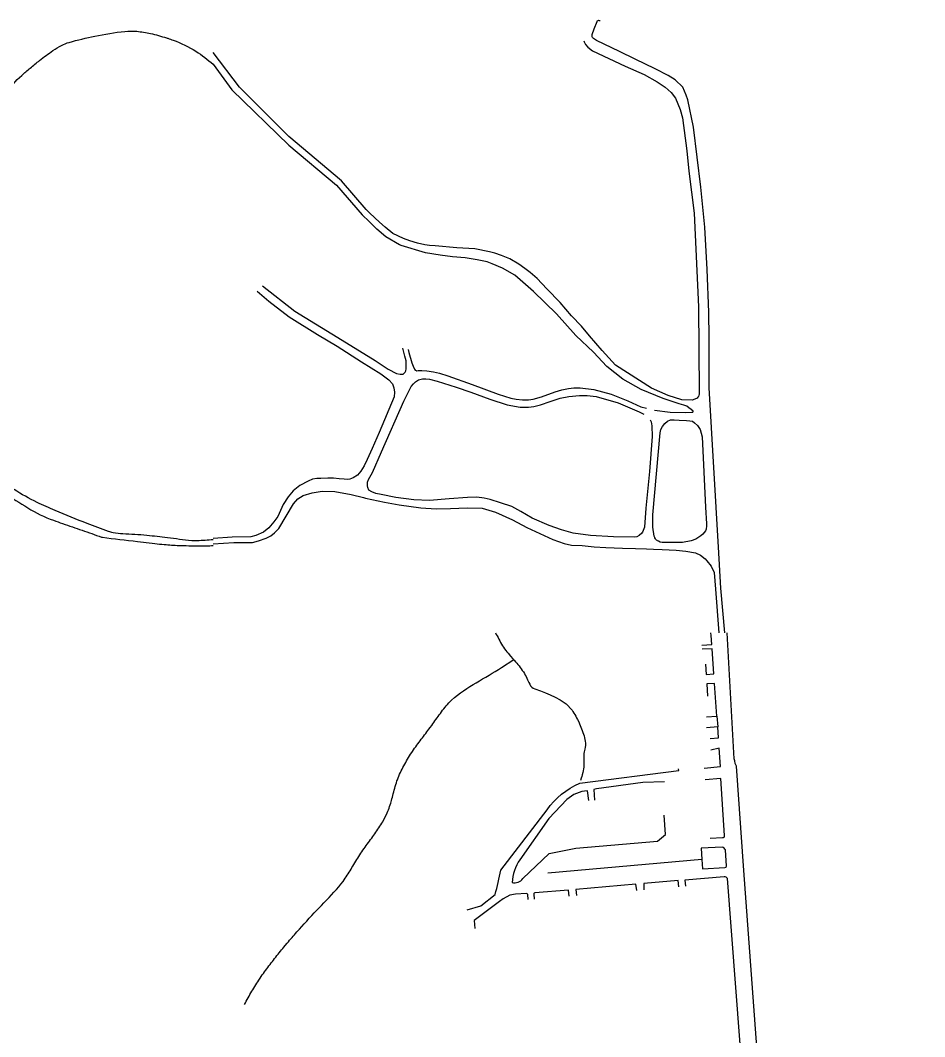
# Model space of a CAD drawing. Header units: inches. Extents: x 115195 to 116809, y 149977 to 152334.
# Drawn here: x 115895 to 116388, y 151780 to 152334 of the extents above; entities that cross this region are included whole.
import ezdxf

# ---------------------------------------------------------------- set-up
doc = ezdxf.new("R2010")
doc.units = ezdxf.units.IN
doc.header["$MEASUREMENT"] = 0
doc.layers.add('Alley', color=7, linetype='Continuous', true_color=0x005ce6)

msp = doc.modelspace()

# ---------------------------------------------------------------- linework, layer by layer
at = {"layer": 'Alley'}
for p, q in [((116274.39, 151954.59), (116274.82, 151948.68)), ((116267.45, 151926.27), (116276.41, 151927.18)), ((116266.13, 151876.45), (116182.39, 151869.08))]:
    msp.add_line(p, q, dxfattribs=at)
for points in [[(116257.57, 152292.98), (116255.91, 152297.22), (116251.69, 152301.28), (116247.87, 152303.63), (116240.68, 152307.23), (116229.83, 152312.47), (116221.31, 152316.71), (116208.86, 152322.71), (116207.17, 152323.79), (116206.83, 152324.06), (116206.66, 152324.38), (116206.48, 152324.66), (116206.44, 152324.91), (116206.42, 152325.25), (116206.48, 152326.05), (116207.46, 152329.09), (116209.1, 152333.13), (116209.11, 152333.25), (116209.44, 152333.57), (116209.69, 152333.64), (116209.97, 152333.69), (116210.24, 152333.68), (116210.85, 152333.56)], [(116201.88, 152322.58), (116202.1, 152321.98), (116202.87, 152320.5), (116204.17, 152319), (116206.6, 152317.05), (116224.38, 152308.7), (116234.73, 152304.08), (116241.89, 152300.09), (116246.29, 152297.22), (116249.54, 152294.43), (116251.92, 152291.22)], [(116083.4, 152230.52), (116069.96, 152246.19), (116041.3, 152270.3), (116014.38, 152297.2), (116000, 152316.22)], [(116000, 152309.73), (116010.19, 152295.8), (116041.18, 152265.65), (116067.29, 152243.88), (116081.15, 152227.76)], [(116251.92, 152291.22), (116254.42, 152285.07), (116255.65, 152280.64), (116258.08, 152262.51), (116259.19, 152251.53), (116262.05, 152228.59), (116264.39, 152177.61), (116264.81, 152131.24), (116264.67, 152129.75), (116264.6, 152129.53), (116264.57, 152129.36), (116264.34, 152128.72), (116264.18, 152128.51), (116264, 152128.29), (116263.64, 152127.86), (116263.28, 152127.6), (116261, 152126.79), (116255.38, 152126.94), (116247.8, 152129.18), (116238.74, 152133.33), (116219.16, 152145.81), (116211.88, 152153.75), (116204.96, 152161.76), (116200.62, 152167.09), (116195.16, 152172.67), (116189.11, 152179.94), (116181.8, 152187.44), (116176.53, 152192.94), (116172.63, 152196.33), (116169.85, 152198.46), (116166.52, 152200.86), (116161.69, 152203.74), (116157.15, 152205.62), (116153.5, 152206.81), (116150.62, 152207.58), (116142.6, 152209.13), (116132.78, 152209.81), (116120.99, 152210.8), (116117.85, 152211.05), (116115.34, 152211.43), (116111.31, 152212.3), (116107.23, 152213.51), (116103.79, 152214.83), (116097.97, 152217.61), (116093.81, 152220.97), (116090.62, 152223.72), (116090.68, 152223.71), (116085.44, 152228.64), (116083.4, 152230.52)], [(116278.69, 152000), (116276.59, 152024.22), (116275.27, 152046.66), (116270.16, 152133.48), (116270.12, 152143.23), (116270.22, 152160.65), (116270.06, 152174.7), (116269.15, 152197.94), (116267.76, 152220.91), (116265.57, 152242.73), (116261.63, 152275.51), (116258.58, 152290.43), (116257.57, 152292.98)], [(116261.47, 152120.43), (116261.48, 152120.58), (116261.46, 152120.76), (116260.37, 152121.64), (116259.19, 152122.55), (116257.94, 152123.48), (116256.43, 152124.08), (116253.87, 152124.68), (116245.13, 152127.61), (116233.11, 152132.48), (116223.12, 152138.15), (116214.39, 152145.08), (116207.22, 152152.82), (116197.51, 152161.89), (116187.02, 152173.79), (116174.53, 152186.01), (116164.37, 152194.85), (116157.66, 152198.62), (116152.01, 152201.03), (116149.36, 152202.01), (116143.88, 152203.26), (116137.3, 152204.29), (116130.36, 152204.77), (116123.6, 152205.76), (116115.61, 152206.96), (116102.46, 152210.94), (116102.06, 152211.13), (116101.47, 152211.39), (116094.02, 152215.63), (116089.23, 152219.84), (116088.8, 152220.24), (116084.96, 152224.12), (116081.15, 152227.76)], [(116024.09, 152186.07), (116030.31, 152180.65), (116041.52, 152172.13), (116056.86, 152162.53), (116067.53, 152156.08), (116080.9, 152147.6), (116091.3, 152141.04), (116095.75, 152137.88), (116097.68, 152135.65)], [(116026.94, 152189.08), (116044.58, 152175.19), (116070.28, 152159.41), (116088.26, 152148.34), (116095.34, 152143.56), (116099.85, 152141.27), (116101.94, 152140.93), (116102.87, 152140.87), (116103.48, 152140.9), (116104.53, 152141.89), (116104.92, 152142.67), (116105.13, 152143.84), (116105.2, 152145.66), (116105.15, 152148.08), (116104.52, 152150.72), (116103.32, 152155.14)], [(116106.17, 152154.41), (116106.69, 152152.71), (116108.26, 152147.1), (116109, 152145.22), (116109.73, 152143.57), (116110.07, 152143.14), (116110.29, 152142.99), (116110.57, 152142.9), (116110.72, 152142.83)], [(116110.72, 152142.83), (116110.87, 152142.76), (116110.97, 152142.74), (116111.75, 152142.85), (116113.77, 152142.81), (116116.48, 152142.73), (116120.05, 152142.19), (116123.25, 152141.43), (116127.92, 152139.93), (116141.1, 152135.31), (116155.28, 152130.08), (116162.16, 152127.8), (116165.02, 152127.27), (116168.48, 152126.94), (116171.84, 152126.95), (116174.39, 152127.32), (116178.84, 152128.47), (116186.33, 152131.25), (116189.99, 152132.37), (116193.64, 152133.15), (116196.5, 152133.43), (116199.94, 152133.52), (116207.37, 152132.61), (116216.86, 152130), (116225.8, 152126.41), (116232.94, 152123.17), (116236.01, 152122.31)], [(116097.68, 152135.65), (116098.46, 152133.47), (116098.78, 152131.1), (116098.65, 152128.47), (116090.4, 152109.07), (116086.56, 152100.44), (116083.84, 152094.45), (116082.26, 152090.86), (116080.54, 152088.06), (116078.61, 152085.8), (116076.36, 152084.45), (116074.49, 152083.7), (116073.27, 152083.45), (116071.38, 152083.59), (116068.67, 152083.82), (116065.54, 152084.13), (116062.45, 152084.14), (116058.77, 152084.06), (116056.44, 152084.01), (116054.13, 152083.62), (116051.84, 152082.66), (116047.19, 152080.19), (116043.53, 152077.36), (116040.86, 152074.06), (116038.23, 152069.94), (116035.26, 152063.42), (116033.14, 152060.5), (116030.44, 152057.22), (116027.38, 152054.72), (116023.34, 152052.9), (116020.63, 152052.3), (116010.46, 152051.99), (116000, 152051.36)], [(116084.13, 152079.98), (116084.1, 152081.17), (116084.1, 152081.48), (116084.14, 152081.96), (116084.69, 152083.58), (116086.82, 152087.36), (116091.67, 152098.64), (116103.97, 152126.14), (116107.91, 152134.19), (116109.1, 152135.65), (116110.19, 152136.68), (116111.84, 152137.75), (116114, 152138.34), (116115.79, 152138.43), (116117.93, 152138.21), (116121.96, 152137.07), (116132.43, 152133.84), (116140.33, 152131.03), (116150.79, 152127.25), (116160.15, 152124.18), (116167.16, 152122.93), (116171.7, 152122.89), (116174.74, 152123.27), (116178.28, 152124.14), (116183.54, 152126.02), (116189.08, 152127.73), (116193.69, 152128.72), (116199.59, 152129.29), (116203.73, 152129.32), (116208.56, 152128.77), (116220.59, 152125.33), (116232.13, 152120.43), (116234.66, 152119.12)], [(116240.37, 152121.36), (116248.9, 152120.25), (116257.05, 152120.07), (116260.65, 152120.17), (116261.2, 152120.27), (116261.35, 152120.32), (116261.47, 152120.43)], [(116238.1, 152116.02), (116238.52, 152114.99), (116238.98, 152112.72), (116239.07, 152106.9), (116237.61, 152087.94), (116235.75, 152067.89), (116234.93, 152057.44), (116233.89, 152054.79), (116233.43, 152054.23), (116232.13, 152052.89), (116230.8, 152052.3), (116229.26, 152052.01), (116218.02, 152052.34), (116205.55, 152052.95), (116196.07, 152054.24), (116189.72, 152056.13), (116183.05, 152058.52), (116173.82, 152062.45), (116167.66, 152066), (116162.67, 152068.71), (116156.53, 152070.87), (116150.83, 152072.66), (116147.65, 152073.34), (116143.6, 152073.79), (116138.55, 152073.67), (116128.62, 152072.9), (116117.82, 152072.01), (116109.35, 152072.37), (116099.53, 152073.72), (116091.53, 152075.34), (116088.7, 152075.93), (116086.41, 152076.85), (116084.88, 152077.77), (116084.24, 152079.1), (116084.13, 152079.98)], [(116240.88, 152051.23), (116240.62, 152051.63), (116240.5, 152051.96), (116240.17, 152052.57), (116239.54, 152057.6), (116239.46, 152064.24), (116243.58, 152109.01), (116243.92, 152110.79), (116244.77, 152112.32), (116246.07, 152113.93), (116247.48, 152115.33), (116249.11, 152116), (116251.17, 152115.97), (116253.82, 152115.77), (116257.83, 152115.68), (116259.58, 152115.53), (116261.03, 152115.23), (116262.22, 152114.35)], [(116262.22, 152114.35), (116263.78, 152112.96), (116265.23, 152110.77), (116266.3, 152106.74), (116268.24, 152068.39), (116268.75, 152059.41), (116268.78, 152058.16)], [(116000, 152048.49), (116011.34, 152049.25), (116021.39, 152049.24), (116024.69, 152050), (116028.95, 152051.49), (116031.38, 152052.79), (116033.5, 152054.47), (116035.75, 152056.86), (116039.86, 152063.53), (116043.78, 152070.27), (116046.21, 152072.94), (116049.01, 152074.76), (116053.88, 152076.24), (116059.45, 152077.09), (116066.24, 152076.88), (116075.27, 152075.41), (116081.86, 152073.65), (116083.06, 152073.34), (116093.31, 152071.23), (116101.27, 152069.76), (116113.1, 152068.09), (116121.41, 152067.51), (116129.39, 152067.64), (116138.36, 152068.13), (116146.46, 152067.9), (116153.89, 152065.67), (116163.13, 152061.57), (116170.91, 152057.27), (116177.87, 152054.05), (116185.12, 152050.88), (116191.24, 152048.63), (116195.22, 152047.74), (116200.96, 152047.49), (116207.62, 152046.77), (116213.88, 152046.36), (116222.92, 152046.09), (116230.09, 152045.9), (116236.13, 152045.65), (116239.89, 152045.49), (116244.52, 152045.3), (116252.15, 152044.99), (116257.5, 152044.43), (116262.74, 152043.46), (116265.48, 152042.27), (116268.01, 152040.22), (116268.88, 152039.19)], [(116268.78, 152058.16), (116268.58, 152056.43), (116268.09, 152055.58), (116267.49, 152054.6), (116266.8, 152053.79), (116265.69, 152052.8), (116262.83, 152050.98), (116260.36, 152050.03), (116255.69, 152049.23), (116247.68, 152049.13), (116244.54, 152049.2), (116243.56, 152049.42), (116242.5, 152049.83), (116242.09, 152049.99), (116241.82, 152050.17), (116241.51, 152050.4), (116241.34, 152050.57), (116241.15, 152050.84), (116240.88, 152051.23)], [(116268.88, 152039.19), (116271.31, 152036.27), (116272.93, 152032.76), (116273.6, 152023.75), (116275.46, 152000)], [(116153.77, 152000), (116154.25, 151999.12), (116154.72, 151998.24), (116155.19, 151997.35), (116155.66, 151996.46), (116156.13, 151995.57), (116156.6, 151994.69), (116157.09, 151993.82), (116157.59, 151992.95), (116158.11, 151992.1), (116158.75, 151991.14), (116159.35, 151990.34), (116159.97, 151989.56), (116160.62, 151988.8), (116161.95, 151987.31), (116163.3, 151985.82), (116163.97, 151985.08), (116164.71, 151984.23), (116165.36, 151983.46), (116166, 151982.68), (116166.62, 151981.89), (116167.23, 151981.09), (116167.83, 151980.29), (116168.42, 151979.47), (116168.98, 151978.64), (116169.53, 151977.81), (116170.04, 151976.95), (116170.48, 151976.14), (116170.91, 151975.25), (116171.32, 151974.34), (116171.98, 151972.86), (116172.43, 151971.94), (116172.96, 151971.08), (116173.55, 151970.41), (116174.35, 151969.84), (116175.26, 151969.4), (116178.29, 151968.3), (116181.1, 151967.27), (116183.58, 151966.21), (116186.31, 151964.87), (116188.98, 151963.42), (116190.7, 151962.37), (116192.32, 151961.22), (116195.51, 151957.75), (116195.97, 151957.07), (116196.51, 151956.22), (116197.02, 151955.36), (116197.52, 151954.48), (116198.01, 151953.58), (116198.47, 151952.68), (116199.11, 151951.37), (116199.53, 151950.44), (116199.94, 151949.5), (116200.33, 151948.55), (116200.7, 151947.6), (116201.06, 151946.64), (116201.4, 151945.68), (116201.72, 151944.71), (116202.02, 151943.74), (116202.28, 151942.77), (116202.51, 151941.8), (116202.68, 151940.83), (116202.78, 151939.86), (116202.77, 151938.59), (116202.63, 151937.61), (116202.43, 151936.62), (116202.14, 151935.16), (116202.01, 151934.16), (116201.95, 151933.16), (116201.92, 151932.16), (116201.92, 151931.16), (116201.93, 151930.16), (116201.93, 151929.15), (116201.91, 151927.8), (116201.85, 151926.81), (116201.76, 151925.82), (116201.62, 151924.83), (116201.42, 151923.85), (116201.1, 151922.66), (116200.75, 151921.67), (116200.41, 151920.69), (116200.12, 151919.53)], [(116266.23, 151993.21), (116271.59, 151993.55), (116271.22, 151998.44), (116271.11, 152000)], [(116387.54, 151500), (116345.13, 151552.8), (116327.38, 151574.17), (116321.6, 151581.56), (116319.21, 151585.16), (116316.47, 151589.43), (116314.36, 151593.61), (116312.68, 151596.95), (116311.54, 151600.21), (116310.45, 151604.23), (116309.47, 151607.22), (116308.52, 151614.45), (116307.31, 151620.49), (116307.07, 151626.24), (116306.64, 151631.46), (116289.02, 151870.43), (116285.07, 151927.22), (116284.41, 151928.81), (116284.21, 151930.29), (116283.78, 151931.24), (116280.01, 152000)], [(116268.18, 151982.93), (116268.52, 151977.25), (116272.77, 151977.52), (116271.73, 151991.31), (116266.37, 151990.96)], [(116017.18, 151797.42), (116017.64, 151798.34), (116018.11, 151799.26), (116018.6, 151800.16), (116019.08, 151801.07), (116019.58, 151801.96), (116020.08, 151802.85), (116020.59, 151803.74), (116021.1, 151804.63), (116021.62, 151805.51), (116022.15, 151806.38), (116022.68, 151807.26), (116023.22, 151808.13), (116023.76, 151808.99), (116024.32, 151809.85), (116024.88, 151810.71), (116025.65, 151811.87), (116026.23, 151812.72), (116026.82, 151813.56), (116027.41, 151814.4), (116028.01, 151815.22), (116028.61, 151816.05), (116029.21, 151816.86), (116029.82, 151817.67), (116030.43, 151818.48), (116031.05, 151819.29), (116031.66, 151820.09), (116032.28, 151820.89), (116032.9, 151821.68), (116033.52, 151822.48), (116034.15, 151823.27), (116034.78, 151824.06), (116035.41, 151824.85), (116036.04, 151825.64), (116036.67, 151826.42), (116037.31, 151827.2), (116037.95, 151827.98), (116038.59, 151828.76), (116039.24, 151829.54), (116040.35, 151830.87), (116041.01, 151831.64), (116041.67, 151832.4), (116042.33, 151833.17), (116042.99, 151833.93), (116043.65, 151834.69), (116044.32, 151835.44), (116044.98, 151836.2), (116045.65, 151836.95), (116046.99, 151838.45), (116048.33, 151839.94), (116049.68, 151841.43), (116051.04, 151842.91), (116052.4, 151844.39), (116053.77, 151845.87), (116055.14, 151847.35), (116056.21, 151848.48), (116057.6, 151849.94), (116059, 151851.39), (116060.39, 151852.84), (116061.77, 151854.28), (116063.15, 151855.72), (116064.5, 151857.16), (116065.84, 151858.61), (116067.14, 151860.07), (116068.41, 151861.53), (116069.63, 151863.01), (116070.78, 151864.5), (116072.02, 151866.25), (116072.56, 151867.04), (116073.08, 151867.85), (116073.6, 151868.67), (116074.12, 151869.5), (116074.63, 151870.33), (116075.15, 151871.18), (116075.66, 151872.03), (116076.17, 151872.89), (116076.69, 151873.75), (116077.21, 151874.61), (116077.73, 151875.48), (116078.26, 151876.35), (116078.8, 151877.22), (116079.35, 151878.09), (116079.92, 151878.97), (116080.49, 151879.83), (116081.07, 151880.68), (116081.65, 151881.53), (116082.24, 151882.37), (116082.83, 151883.2), (116083.42, 151884.02), (116084.01, 151884.84), (116084.6, 151885.66), (116085.2, 151886.48), (116085.79, 151887.29), (116086.38, 151888.1), (116086.96, 151888.9), (116087.54, 151889.71), (116088.12, 151890.51), (116088.69, 151891.32), (116089.25, 151892.12), (116089.81, 151892.93), (116090.35, 151893.73), (116090.88, 151894.54), (116091.4, 151895.34), (116091.91, 151896.15), (116092.39, 151896.96), (116094.87, 151901.93), (116095.18, 151902.69), (116095.52, 151903.58), (116095.85, 151904.48), (116096.16, 151905.38), (116096.47, 151906.3), (116096.76, 151907.22), (116097.15, 151908.51), (116097.41, 151909.45), (116097.67, 151910.39), (116097.92, 151911.35), (116098.17, 151912.31), (116098.42, 151913.29), (116098.68, 151914.27), (116098.95, 151915.25), (116099.22, 151916.25), (116099.51, 151917.24), (116099.83, 151918.24), (116100.16, 151919.25), (116100.39, 151919.91), (116100.77, 151920.91), (116101.17, 151921.9), (116101.59, 151922.87), (116102.03, 151923.82), (116102.48, 151924.77), (116102.94, 151925.71), (116103.42, 151926.63), (116103.91, 151927.55), (116104.41, 151928.46), (116104.91, 151929.37), (116105.43, 151930.26), (116105.96, 151931.16), (116106.49, 151932.04), (116107.04, 151932.92), (116107.59, 151933.79), (116108.16, 151934.66), (116108.61, 151935.34), (116109.19, 151936.2), (116109.78, 151937.04), (116110.37, 151937.88), (116110.97, 151938.7), (116111.56, 151939.52), (116112.17, 151940.34), (116112.77, 151941.15), (116113.38, 151941.95), (116113.98, 151942.75), (116114.59, 151943.55), (116115.19, 151944.35), (116115.79, 151945.15), (116116.4, 151945.94), (116116.99, 151946.73), (116117.59, 151947.53), (116118.18, 151948.32), (116119.07, 151949.53), (116119.65, 151950.33), (116120.23, 151951.14), (116120.82, 151951.96), (116121.4, 151952.78), (116121.99, 151953.6), (116122.59, 151954.42), (116123.18, 151955.25), (116123.79, 151956.08), (116124.4, 151956.9), (116125.03, 151957.73), (116125.67, 151958.54), (116126.32, 151959.36), (116126.99, 151960.17), (116127.67, 151960.96), (116128.39, 151961.75), (116129.81, 151963.21), (116131.4, 151964.65), (116133.04, 151965.98), (116134.71, 151967.22), (116136.41, 151968.41), (116138.12, 151969.54), (116139.85, 151970.64), (116141.59, 151971.72), (116143.33, 151972.77), (116145.07, 151973.81), (116146.82, 151974.84), (116148.55, 151975.86), (116150.28, 151976.88), (116152, 151977.91), (116153.71, 151978.94), (116155.39, 151979.98), (116157.04, 151981.03), (116163.72, 151985.36)], [(116268.72, 151954.18), (116274.39, 151954.59), (116273.11, 151972.41), (116268.82, 151972.16), (116269.22, 151965.46)], [(116270.65, 151942.34), (116275.24, 151942.7), (116274.82, 151948.68), (116268.79, 151948.25)], [(116276.41, 151927.18), (116275.65, 151937.11), (116271.06, 151935.98)], [(116245.94, 151918.69), (116233.97, 151918.31), (116208.75, 151914.97), (116207.34, 151914.57), (116207.81, 151908.86)], [(116168.72, 151866.04), (116183, 151879.78), (116197.65, 151882.6), (116241.99, 151886.4), (116246.42, 151890.13), (116245.64, 151900.52)], [(116253.61, 151861.56), (116253.23, 151864.93), (116234.54, 151863.33), (116234.68, 151859.95)], [(116363.38, 151516.34), (116338.47, 151547.36), (116320.68, 151568.77), (116314.61, 151576.52), (116312.01, 151580.46), (116308.98, 151585.16), (116306.68, 151589.74), (116304.74, 151593.57), (116303.31, 151597.66), (116302.2, 151601.76), (116301.04, 151605.3), (116300.02, 151613.04), (116298.74, 151619.46), (116298.48, 151625.7), (116298.06, 151630.8), (116280.08, 151866.05), (116279.85, 151866.54), (116279.47, 151866.86), (116278.9, 151867.05), (116278.4, 151867.08), (116257.01, 151865.25), (116257.28, 151861.89)], [(116193.86, 151856.53), (116193.48, 151859.82), (116175.15, 151858.25), (116174.82, 151858.05), (116174.68, 151857.83), (116174.62, 151857.5), (116174.84, 151854.91)], [(116230.75, 151859.63), (116230.26, 151862.96), (116197.56, 151860.17), (116197.86, 151856.88)], [(116171.63, 151854.65), (116171.41, 151857.32), (116171.27, 151857.54), (116171.04, 151857.77), (116170.7, 151857.88), (116164.71, 151857.57), (116161.67, 151857.03), (116158.06, 151854.95), (116155.93, 151853.58), (116142.2, 151843.2), (116142.55, 151838.88)]]:
    msp.add_lwpolyline(points, dxfattribs=at)
for points in [[(115839.82, 152241.22, 0.012364), (115857.13, 152257.38, 0.022845), (115865.86, 152266.76, 0.020346), (115887, 152293.83, -0.053266), (115895.76, 152303.64, -0.009121), (115900.42, 152307.71, -0.008602), (115905.51, 152311.84, -0.016613), (115912.79, 152317.17, -0.027309), (115917.49, 152320.01, -0.054517), (115921.67, 152321.68, -0.017128), (115935.59, 152325.04, -0.021521), (115951.91, 152327.67, -0.054783), (115958.42, 152327.71, -0.029317), (115965.94, 152326.49, -0.024745), (115974.64, 152324.1, -0.004002), (115975.29, 152323.88, -0.000868), (115978.26, 152322.84, -0.057628), (115990.62, 152316.82, -0.03962), (116000, 152309.73)], [(115872.32, 152083.12, -0.029086), (115899.17, 152068.03, 0.058282), (115913.02, 152061.27, 0.000438), (115918.07, 152059.51, 0.000209), (115928.66, 152055.82, 0.000193), (115939.22, 152052.15, 0.010684), (115939.41, 152052.08, 0.042338), (115939.79, 152052, 0.000845), (115958.77, 152049.71), (115966.79, 152048.75), (115968.28, 152048.58, 0.009823), (115973.41, 152048.08, 0.006314), (115981.42, 152047.56, 0.008935), (115984.02, 152047.47, 0.002075), (115995.23, 152047.33, 0.011766), (115996.34, 152047.35, 0.003553), (116000, 152047.52)], [(116000, 152050.7, -0.013108), (115991.36, 152050.06, -0.037864), (115988.36, 152050.15, -0.006281), (115975.12, 152051.7, 0.007489), (115964.01, 152052.97, 0.017051), (115950.92, 152053.83, -0.041521), (115945.56, 152054.44, -0.036739), (115943.13, 152055.12, -0.007412), (115931.44, 152059.51, -0.006497), (115913.99, 152066.61, -0.011361), (115904.16, 152071.03, -0.033796), (115891.7, 152078.04, 0.030583)], [(116138.41, 151848.93), (116145.81, 151851.19), (116153.61, 151857.37, 0.019777), (116156.69, 151870.66), (116181.91, 151903.55, -0.13771), (116199.69, 151917.99), (116253.58, 151924.87), (116253.49, 151925.89)], [(116270.78, 151888.05), (116277.42, 151888.38, 0.548199), (116278.52, 151889.59), (116276.52, 151920.53), (116268.01, 151919.79)], [(116204.65, 151908.61), (116203.91, 151913.9, 0.171966), (116192.74, 151909.09), (116182.84, 151898.72), (116167.11, 151876.3, 0.137762), (116162.85, 151863.95, 0.306637), (116168.72, 151866.04)]]:
    msp.add_lwpolyline(points, format="xyb", dxfattribs=at)
msp.add_lwpolyline([(116279.64, 151872.72), (116279.04, 151881.62, 0.196265), (116277.24, 151883.18), (116265.89, 151882.69), (116266.13, 151876.45), (116266.5, 151871.36), (116278.7, 151872.12), (116279.35, 151872.23), (116279.51, 151872.37)], format="xyb", close=True, dxfattribs=at)

doc.saveas('drawing.dxf')
